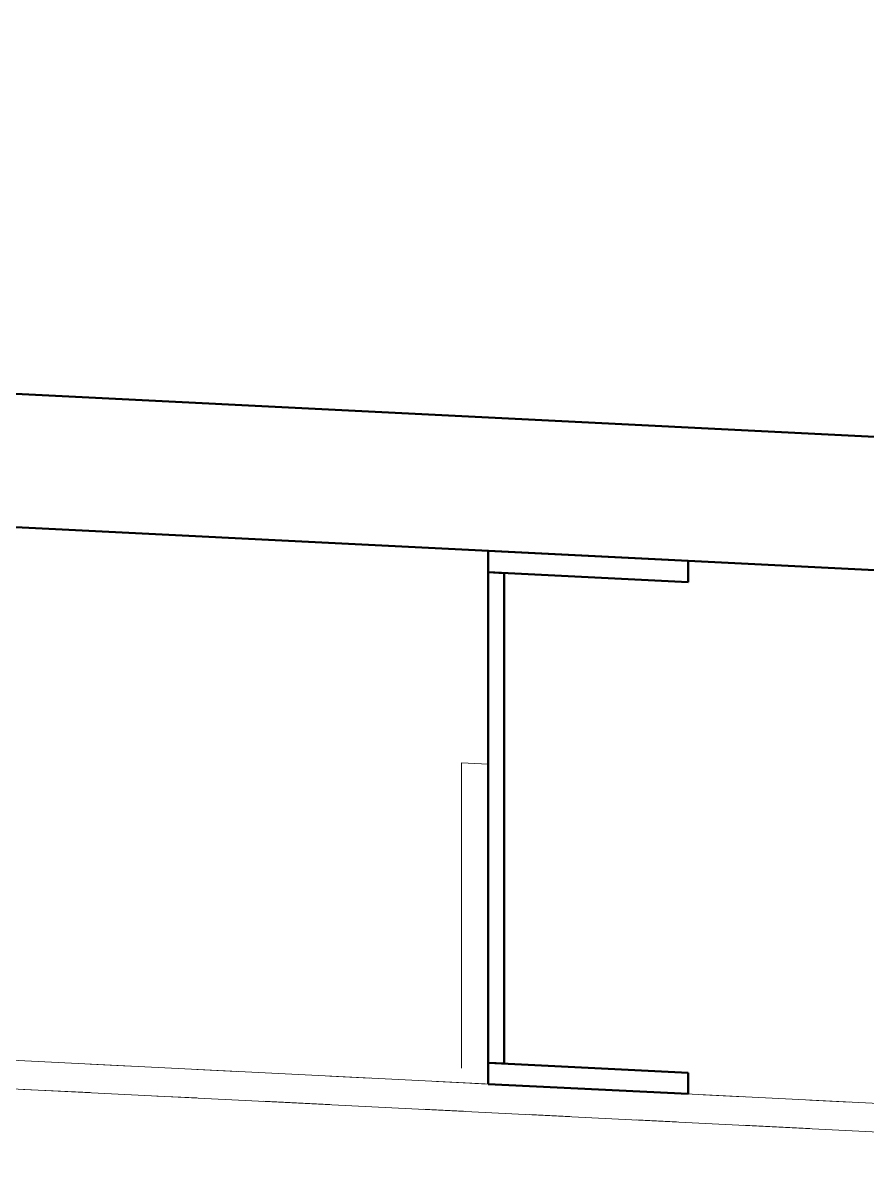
# Model space of a CAD drawing. Header units: metres. Extents: x 10 to 831, y 10 to 584.
# Drawn here: x 419.33 to 435.16, y 451.47 to 473 of the extents above; entities that cross this region are included whole.
import ezdxf

# ---------------------------------------------------------------- set-up
doc = ezdxf.new("R2010")
doc.units = ezdxf.units.M
doc.layers.add('CUT', color=7, linetype='Continuous', lineweight=50)
doc.layers.add('VIS', color=8, linetype='Continuous', lineweight=13)

msp = doc.modelspace()

# ---------------------------------------------------------------- linework, layer by layer
at = {"layer": 'CUT'}
for p, q in [((315, 471.252), (450, 464.503)), ((450, 462.003), (315, 468.752)), ((431.8, 462.913), (428.05, 463.1)), ((428.05, 463.1), (428.05, 462.7)), ((431.8, 462.513), (431.8, 462.913)), ((428.35, 462.685), (428.05, 462.7)), ((428.05, 462.7), (428.05, 453.5)), ((428.05, 462.7), (431.8, 462.513)), ((428.35, 453.485), (428.35, 462.685)), ((431.8, 453.312), (428.05, 453.5)), ((428.05, 453.5), (428.05, 453.1)), ((428.05, 453.5), (428.35, 453.485)), ((431.8, 452.913), (431.8, 453.312)), ((428.05, 453.1), (431.8, 452.913))]:
    msp.add_line(p, q, dxfattribs=at)
at = {"layer": 'VIS'}
for p, q in [((30, 473.002), (450, 452.002)), ((450, 451.467), (30, 472.467)), ((315, 471.252), (450, 464.503)), ((450, 462.003), (315, 468.752)), ((420.539, 465.976), (415.287, 466.238)), ((415.537, 466.226), (420.789, 465.963)), ((419.975, 466.004), (417.01, 466.152)), ((417.412, 466.132), (420.659, 465.97)), ((417.662, 466.12), (419.388, 466.033)), ((421.817, 465.911), (417.749, 466.115)), ((420.049, 466), (417.81, 466.112)), ((418.051, 466.1), (419.66, 466.019)), ((418.721, 466.067), (419.803, 466.012)), ((418.776, 466.063), (419.44, 466.031)), ((419.013, 466.052), (419.758, 466.014)), ((419.12, 466.046), (419.731, 466.016)), ((419.159, 466.045), (419.906, 466.007)), ((419.435, 466.031), (419.214, 466.042)), ((419.465, 466.029), (419.215, 466.042)), ((419.216, 466.041), (419.443, 466.031)), ((419.292, 466.038), (419.542, 466.025)), ((419.331, 466.036), (420.08, 465.998)), ((419.334, 466.036), (419.584, 466.024)), ((419.346, 466.035), (419.595, 466.023)), ((419.35, 466.035), (420.258, 465.99)), ((419.381, 466.034), (419.631, 466.021)), ((419.631, 466.021), (419.381, 466.034)), ((419.391, 466.033), (419.639, 466.02)), ((419.392, 466.033), (420.141, 465.995)), ((419.657, 466.019), (419.41, 466.032)), ((420.162, 465.995), (419.414, 466.032)), ((419.425, 466.031), (420.655, 465.97)), ((419.44, 466.031), (419.684, 466.019)), ((419.465, 466.029), (419.714, 466.017)), ((419.7, 466.018), (419.465, 466.029)), ((419.527, 466.026), (421.004, 465.952)), ((419.79, 466.013), (419.594, 466.023)), ((419.61, 466.022), (420.145, 465.995)), ((419.677, 466.019), (419.919, 466.006)), ((419.687, 466.018), (419.911, 466.007)), ((419.996, 466.002), (419.747, 466.015)), ((420.005, 466.002), (419.76, 466.014)), ((420.012, 466.002), (419.773, 466.014)), ((420.032, 466.001), (419.782, 466.014)), ((419.797, 466.012), (420.047, 466)), ((419.817, 466.012), (420.056, 466)), ((419.832, 466.011), (420.075, 465.999)), ((420.143, 465.995), (419.896, 466.007)), ((419.899, 466.007), (420.468, 465.979)), ((419.972, 466.004), (420.219, 465.991)), ((420.239, 465.99), (419.99, 466.003)), ((419.993, 466.003), (420.234, 465.991)), ((420.248, 465.99), (419.998, 466.002)), ((421.117, 465.947), (420.042, 466)), ((420.076, 465.998), (420.326, 465.986)), ((420.326, 465.986), (420.079, 465.998)), ((420.315, 465.986), (420.095, 465.998)), ((420.378, 465.984), (420.128, 465.996)), ((420.402, 465.983), (420.202, 465.992)), ((420.213, 465.992), (420.393, 465.983)), ((420.274, 465.989), (420.469, 465.979)), ((420.334, 465.986), (420.584, 465.974)), ((420.342, 465.986), (420.546, 465.975)), ((421.03, 465.951), (420.357, 465.985)), ((420.613, 465.972), (420.369, 465.984)), ((420.373, 465.984), (420.622, 465.971)), ((420.575, 465.974), (420.378, 465.984)), ((420.38, 465.984), (420.63, 465.971)), ((420.648, 465.97), (420.401, 465.983)), ((420.422, 465.981), (420.672, 465.969)), ((420.478, 465.978), (420.727, 465.966)), ((420.732, 465.966), (420.488, 465.978)), ((420.772, 465.964), (420.524, 465.976)), ((420.545, 465.976), (421.208, 465.942)), ((420.579, 465.974), (420.806, 465.962)), ((420.891, 465.958), (420.64, 465.971)), ((420.644, 465.971), (421.392, 465.933)), ((420.644, 465.971), (420.885, 465.958)), ((420.652, 465.97), (420.901, 465.957)), ((420.653, 465.97), (421.401, 465.933)), ((420.665, 465.97), (421.288, 465.938)), ((420.681, 465.969), (421.217, 465.942)), ((420.691, 465.968), (420.938, 465.956)), ((420.985, 465.953), (420.739, 465.966)), ((420.998, 465.952), (420.748, 465.965)), ((422.03, 465.901), (420.781, 465.964)), ((420.786, 465.963), (421.958, 465.904)), ((420.83, 465.961), (421.08, 465.949)), ((421.556, 465.924), (420.857, 465.959)), ((421.107, 465.947), (420.872, 465.959)), ((420.875, 465.959), (421.616, 465.922)), ((421.128, 465.946), (420.878, 465.958)), ((421.128, 465.946), (420.882, 465.958)), ((423.618, 465.822), (420.883, 465.958)), ((420.884, 465.958), (421.966, 465.904)), ((420.96, 465.954), (421.208, 465.942)), ((421.237, 465.941), (420.988, 465.953)), ((420.999, 465.952), (422.24, 465.89)), ((421.037, 465.951), (421.606, 465.922)), ((421.314, 465.937), (421.067, 465.949)), ((421.298, 465.938), (421.079, 465.949)), ((421.103, 465.947), (421.352, 465.935)), ((421.387, 465.933), (421.14, 465.945)), ((422.374, 465.884), (421.148, 465.945)), ((421.159, 465.944), (421.362, 465.935)), ((421.36, 465.935), (421.163, 465.944)), ((421.166, 465.944), (422.075, 465.899)), ((421.18, 465.944), (421.416, 465.932)), ((421.481, 465.928), (421.232, 465.941)), ((421.257, 465.94), (421.497, 465.928)), ((421.258, 465.94), (421.508, 465.927)), ((421.288, 465.938), (422.015, 465.902)), ((421.297, 465.938), (421.547, 465.925)), ((421.334, 465.936), (421.584, 465.923)), ((421.335, 465.936), (421.584, 465.923)), ((421.38, 465.933), (421.629, 465.921)), ((421.39, 465.933), (421.64, 465.921)), ((421.638, 465.921), (421.391, 465.933)), ((421.636, 465.921), (421.416, 465.932)), ((421.421, 465.932), (422.171, 465.894)), ((421.488, 465.928), (421.715, 465.917)), ((421.744, 465.916), (421.495, 465.928)), ((421.572, 465.924), (421.821, 465.911)), ((421.608, 465.922), (423.335, 465.836)), ((421.61, 465.922), (421.852, 465.91)), ((421.919, 465.906), (421.68, 465.918)), ((423.477, 465.829), (421.728, 465.916)), ((421.752, 465.915), (422.288, 465.888)), ((422.957, 465.855), (421.776, 465.913)), ((421.788, 465.913), (422.53, 465.876)), ((421.792, 465.913), (422.042, 465.9)), ((422.069, 465.899), (421.826, 465.911)), ((421.828, 465.911), (422.078, 465.899)), ((421.83, 465.911), (422.08, 465.899)), ((422.115, 465.897), (421.868, 465.909)), ((421.872, 465.909), (422.121, 465.896)), ((421.886, 465.908), (422.131, 465.896)), ((421.948, 465.905), (422.689, 465.868)), ((422.145, 465.895), (421.949, 465.905)), ((422.193, 465.893), (421.95, 465.905)), ((422.262, 465.889), (422.014, 465.902)), ((422.391, 465.883), (422.141, 465.896)), ((422.148, 465.895), (422.895, 465.857)), ((422.377, 465.883), (422.153, 465.895)), ((422.175, 465.894), (422.745, 465.865)), ((422.963, 465.855), (422.213, 465.892)), ((422.476, 465.879), (422.227, 465.891)), ((422.495, 465.878), (422.245, 465.89)), ((422.513, 465.877), (422.279, 465.889)), ((422.539, 465.875), (422.289, 465.888)), ((422.517, 465.876), (422.297, 465.888)), ((422.313, 465.887), (422.977, 465.853)), ((422.334, 465.886), (422.583, 465.874)), ((422.375, 465.883), (422.599, 465.873)), ((422.377, 465.883), (423.607, 465.822)), ((422.379, 465.883), (422.628, 465.871)), ((422.587, 465.873), (422.379, 465.883)), ((422.628, 465.871), (422.381, 465.883)), ((422.381, 465.883), (422.585, 465.873)), ((423.156, 465.844), (422.408, 465.882)), ((422.464, 465.88), (423.213, 465.842)), ((422.741, 465.865), (422.492, 465.878)), ((422.539, 465.875), (422.789, 465.863)), ((422.578, 465.874), (422.819, 465.861)), ((423.267, 465.839), (422.622, 465.871)), ((422.878, 465.858), (422.628, 465.871)), ((422.698, 465.868), (423.419, 465.832)), ((422.93, 465.856), (422.734, 465.866)), ((422.792, 465.863), (423.043, 465.851)), ((422.797, 465.863), (423.047, 465.85)), ((422.827, 465.861), (423.076, 465.849)), ((422.851, 465.86), (423.077, 465.849)), ((422.853, 465.86), (423.595, 465.823)), ((423.101, 465.848), (422.855, 465.86)), ((422.888, 465.858), (423.139, 465.846)), ((422.902, 465.857), (424.378, 465.784)), ((422.919, 465.856), (423.169, 465.844)), ((423.654, 465.82), (422.923, 465.856)), ((423.005, 465.852), (423.2, 465.842)), ((423.048, 465.85), (424.129, 465.796)), ((423.068, 465.849), (423.317, 465.837)), ((424.933, 465.756), (423.101, 465.848)), ((423.108, 465.847), (424.717, 465.767)), ((423.156, 465.844), (423.363, 465.835)), ((423.398, 465.832), (423.178, 465.843)), ((423.181, 465.843), (423.359, 465.835)), ((423.197, 465.842), (423.401, 465.832)), ((423.471, 465.829), (423.222, 465.841)), ((423.228, 465.841), (423.47, 465.829)), ((423.526, 465.826), (423.283, 465.839)), ((426.541, 465.675), (423.29, 465.838)), ((423.314, 465.837), (423.883, 465.808)), ((423.327, 465.836), (423.577, 465.823)), ((423.33, 465.836), (423.58, 465.823)), ((423.333, 465.836), (423.583, 465.823)), ((423.346, 465.835), (423.892, 465.808)), ((423.355, 465.835), (423.599, 465.822)), ((423.371, 465.834), (423.62, 465.822)), ((423.618, 465.822), (423.371, 465.834)), ((423.624, 465.822), (423.374, 465.834)), ((423.378, 465.834), (423.628, 465.821)), ((423.405, 465.832), (426.652, 465.67)), ((423.43, 465.831), (423.678, 465.818)), ((423.454, 465.83), (423.635, 465.821)), ((423.731, 465.816), (423.481, 465.829)), ((423.481, 465.829), (424.226, 465.791)), ((423.487, 465.828), (424.735, 465.765)), ((424.173, 465.794), (423.5, 465.827)), ((423.752, 465.815), (423.503, 465.827)), ((423.786, 465.813), (423.54, 465.826)), ((423.54, 465.826), (426.791, 465.663)), ((423.544, 465.826), (423.786, 465.813)), ((424.303, 465.788), (423.588, 465.823)), ((423.599, 465.822), (424.301, 465.788)), ((423.634, 465.821), (424.88, 465.759)), ((423.642, 465.821), (424.39, 465.783)), ((424.815, 465.761), (423.651, 465.82)), ((423.921, 465.807), (423.686, 465.818)), ((423.994, 465.803), (423.744, 465.815)), ((423.759, 465.815), (424.51, 465.777)), ((423.759, 465.815), (423.986, 465.803)), ((424.008, 465.802), (423.808, 465.812)), ((424.108, 465.797), (423.911, 465.807)), ((423.972, 465.804), (424.221, 465.792)), ((424.258, 465.789), (424.066, 465.799)), ((424.082, 465.798), (424.745, 465.765)), ((424.34, 465.786), (424.094, 465.798)), ((424.139, 465.795), (424.86, 465.76)), ((424.14, 465.795), (424.389, 465.783)), ((424.413, 465.782), (424.168, 465.794)), ((424.175, 465.794), (424.37, 465.784)), ((424.252, 465.79), (424.43, 465.781)), ((424.319, 465.787), (424.567, 465.774)), ((424.333, 465.786), (424.583, 465.774)), ((424.333, 465.786), (424.578, 465.774)), ((424.377, 465.784), (424.627, 465.771)), ((424.628, 465.771), (424.385, 465.784)), ((424.387, 465.783), (425.137, 465.745)), ((424.418, 465.781), (424.667, 465.769)), ((424.419, 465.781), (424.666, 465.769)), ((424.42, 465.781), (424.624, 465.772)), ((424.452, 465.78), (425.021, 465.752)), ((424.727, 465.766), (424.478, 465.779)), ((424.72, 465.767), (424.5, 465.778)), ((424.511, 465.777), (424.752, 465.765)), ((424.564, 465.774), (424.813, 465.762)), ((424.807, 465.762), (424.587, 465.773)), ((424.891, 465.758), (424.641, 465.77)), ((424.683, 465.769), (424.925, 465.756)), ((424.893, 465.758), (424.697, 465.768)), ((424.713, 465.767), (425.938, 465.706)), ((424.983, 465.754), (424.739, 465.765)), ((424.993, 465.753), (424.743, 465.765)), ((426.816, 465.661), (424.764, 465.764)), ((425.847, 465.71), (424.772, 465.764)), ((424.829, 465.761), (425.079, 465.748)), ((424.831, 465.761), (425.573, 465.724)), ((425.077, 465.748), (424.869, 465.759)), ((425.234, 465.741), (424.985, 465.753)), ((425.241, 465.74), (424.993, 465.753)), ((425.122, 465.747), (425.349, 465.735)), ((425.379, 465.734), (425.129, 465.746)), ((425.137, 465.745), (425.884, 465.708)), ((425.393, 465.733), (425.148, 465.745)), ((425.163, 465.745), (425.708, 465.717)), ((425.211, 465.742), (426.292, 465.688)), ((425.231, 465.741), (425.854, 465.71)), ((425.236, 465.74), (425.44, 465.731)), ((425.293, 465.738), (425.543, 465.726)), ((425.969, 465.704), (425.296, 465.738)), ((425.567, 465.724), (425.32, 465.736)), ((425.323, 465.736), (425.502, 465.727)), ((425.328, 465.736), (426.558, 465.674)), ((425.332, 465.736), (425.582, 465.724)), ((425.345, 465.735), (425.54, 465.726)), ((425.369, 465.734), (425.619, 465.721)), ((425.377, 465.734), (425.626, 465.721)), ((425.6, 465.722), (425.38, 465.734)), ((425.407, 465.732), (425.654, 465.72)), ((425.408, 465.732), (426.071, 465.699)), ((425.417, 465.731), (426.166, 465.694)), ((425.467, 465.729), (426.708, 465.667)), ((425.725, 465.716), (425.476, 465.728)), ((425.478, 465.728), (425.719, 465.716)), ((425.678, 465.719), (425.482, 465.728)), ((426.21, 465.692), (425.495, 465.727)), ((425.511, 465.727), (425.736, 465.716)), ((425.591, 465.723), (426.16, 465.694)), ((425.635, 465.721), (425.884, 465.708)), ((425.962, 465.704), (425.712, 465.717)), ((425.801, 465.712), (426.046, 465.7)), ((425.811, 465.712), (426.06, 465.7)), ((425.829, 465.711), (426.079, 465.699)), ((426.089, 465.698), (425.845, 465.71)), ((426.093, 465.698), (425.846, 465.71)), ((426.119, 465.697), (425.87, 465.709)), ((425.886, 465.708), (426.635, 465.671)), ((426.15, 465.695), (425.901, 465.707)), ((425.942, 465.706), (427.113, 465.647)), ((425.962, 465.704), (426.211, 465.692)), ((425.975, 465.704), (426.155, 465.694)), ((426.231, 465.691), (425.983, 465.703)), ((426.259, 465.69), (426.011, 465.702)), ((426.031, 465.701), (426.258, 465.69)), ((426.048, 465.7), (427.281, 465.639)), ((426.06, 465.7), (426.309, 465.687)), ((426.06, 465.7), (426.301, 465.688)), ((426.089, 465.698), (426.317, 465.686)), ((426.321, 465.686), (426.114, 465.697)), ((426.137, 465.695), (426.865, 465.659)), ((426.141, 465.695), (426.389, 465.683)), ((426.44, 465.68), (426.196, 465.692)), ((426.492, 465.678), (426.242, 465.691)), ((426.509, 465.677), (426.259, 465.69)), ((426.463, 465.68), (426.267, 465.689)), ((426.276, 465.688), (427.752, 465.615)), ((426.293, 465.688), (426.543, 465.675)), ((426.553, 465.675), (426.307, 465.687)), ((426.332, 465.686), (426.582, 465.673)), ((426.394, 465.683), (426.573, 465.674)), ((426.395, 465.683), (427.137, 465.646)), ((426.445, 465.68), (426.686, 465.668)), ((426.459, 465.68), (426.663, 465.669)), ((426.731, 465.666), (426.483, 465.678)), ((427.275, 465.639), (426.539, 465.675)), ((426.632, 465.671), (427.379, 465.634)), ((426.695, 465.668), (426.876, 465.659)), ((426.922, 465.656), (426.702, 465.668)), ((426.955, 465.654), (426.706, 465.667)), ((426.729, 465.666), (427.298, 465.638)), ((426.993, 465.653), (426.744, 465.666)), ((426.809, 465.662), (427.057, 465.649)), ((426.829, 465.661), (427.578, 465.624)), ((427.083, 465.649), (426.836, 465.66)), ((426.868, 465.659), (427.118, 465.646)), ((426.906, 465.657), (427.101, 465.647)), ((426.914, 465.657), (427.165, 465.644)), ((426.94, 465.655), (427.167, 465.644)), ((426.979, 465.654), (427.524, 465.626)), ((427.292, 465.638), (427.046, 465.65)), ((427.248, 465.64), (427.052, 465.65)), ((427.057, 465.649), (427.805, 465.612)), ((427.316, 465.637), (427.092, 465.648)), ((427.122, 465.646), (428.367, 465.584)), ((427.129, 465.646), (427.378, 465.634)), ((427.391, 465.633), (427.142, 465.646)), ((427.176, 465.644), (427.839, 465.611)), ((427.232, 465.641), (428.469, 465.579)), ((427.261, 465.639), (427.511, 465.627)), ((427.275, 465.639), (427.479, 465.629)), ((427.293, 465.638), (427.543, 465.625)), ((427.54, 465.625), (427.293, 465.638)), ((427.303, 465.638), (427.551, 465.625)), ((427.55, 465.625), (427.306, 465.637)), ((427.332, 465.636), (427.582, 465.624)), ((427.998, 465.603), (427.353, 465.635)), ((427.566, 465.624), (427.358, 465.635)), ((427.374, 465.634), (428.456, 465.579)), ((428.075, 465.599), (427.376, 465.634)), ((428.117, 465.596), (427.402, 465.632)), ((427.411, 465.632), (427.653, 465.62)), ((427.613, 465.622), (427.413, 465.632)), ((427.465, 465.629), (427.715, 465.616)), ((427.465, 465.629), (427.644, 465.62)), ((427.501, 465.627), (427.742, 465.615)), ((427.803, 465.612), (427.583, 465.624)), ((427.88, 465.608), (427.63, 465.621)), ((427.951, 465.605), (427.702, 465.618)), ((427.703, 465.618), (428.425, 465.581)), ((427.705, 465.618), (429.314, 465.537)), ((427.722, 465.616), (427.93, 465.606)), ((429.474, 465.529), (427.724, 465.616)), ((427.991, 465.603), (427.741, 465.615)), ((428.007, 465.602), (427.758, 465.615)), ((427.797, 465.612), (428.047, 465.6)), ((428.074, 465.599), (427.827, 465.611)), ((428.033, 465.601), (427.837, 465.611)), ((427.867, 465.609), (428.437, 465.581)), ((427.874, 465.609), (428.125, 465.596)), ((427.877, 465.608), (428.125, 465.596)), ((427.885, 465.608), (428.134, 465.596)), ((427.949, 465.605), (428.694, 465.568)), ((428.219, 465.591), (427.969, 465.604)), ((428.221, 465.591), (427.972, 465.604)), ((427.979, 465.604), (429.227, 465.541)), ((429.817, 465.511), (427.986, 465.603)), ((428.076, 465.598), (428.272, 465.589)), ((428.077, 465.598), (428.32, 465.587)), ((428.082, 465.598), (428.331, 465.586)), ((428.091, 465.598), (428.702, 465.567)), ((428.315, 465.587), (428.096, 465.598)), ((428.127, 465.596), (428.375, 465.584)), ((428.2, 465.592), (428.424, 465.582)), ((428.415, 465.582), (428.214, 465.592)), ((428.248, 465.59), (428.493, 465.578)), ((428.526, 465.576), (428.279, 465.589)), ((428.28, 465.589), (429.509, 465.527)), ((428.303, 465.587), (428.53, 465.576)), ((428.329, 465.586), (428.578, 465.573)), ((428.615, 465.572), (428.365, 465.584)), ((428.367, 465.584), (428.617, 465.572)), ((428.378, 465.584), (428.62, 465.572)), ((428.413, 465.582), (428.662, 465.57)), ((428.471, 465.579), (428.656, 465.57)), ((428.725, 465.567), (428.475, 465.578)), ((428.73, 465.566), (428.483, 465.578)), ((428.537, 465.576), (428.716, 465.567)), ((428.553, 465.575), (429.301, 465.538)), ((428.822, 465.562), (428.577, 465.573)), ((428.811, 465.562), (428.603, 465.572)), ((428.618, 465.572), (428.866, 465.559)), ((428.624, 465.572), (428.873, 465.559)), ((428.668, 465.569), (439.628, 465.021)), ((428.96, 465.555), (428.711, 465.567)), ((428.99, 465.553), (428.74, 465.565)), ((428.754, 465.565), (429.926, 465.506)), ((429.011, 465.552), (428.767, 465.564)), ((428.787, 465.563), (429.034, 465.551)), ((428.794, 465.563), (429.54, 465.525)), ((428.796, 465.562), (429.341, 465.536)), ((429.064, 465.55), (428.817, 465.562)), ((428.831, 465.561), (429.082, 465.548)), ((429.08, 465.548), (428.846, 465.56)), ((428.866, 465.559), (429.113, 465.547)), ((428.873, 465.559), (429.124, 465.547)), ((429.112, 465.547), (428.888, 465.558)), ((429.124, 465.547), (428.904, 465.558)), ((428.942, 465.556), (429.183, 465.543)), ((428.945, 465.556), (429.608, 465.522)), ((428.96, 465.555), (429.71, 465.517)), ((429.215, 465.542), (428.966, 465.554)), ((429.006, 465.552), (429.575, 465.524)), ((429.442, 465.53), (429.192, 465.543)), ((429.211, 465.542), (429.438, 465.53)), ((429.216, 465.542), (429.396, 465.533)), ((429.232, 465.541), (429.469, 465.529)), ((429.246, 465.54), (429.441, 465.53)), ((429.506, 465.527), (429.256, 465.539)), ((429.512, 465.527), (429.266, 465.539)), ((430.024, 465.502), (429.309, 465.537)), ((429.314, 465.537), (429.518, 465.526)), ((429.345, 465.536), (429.587, 465.523)), ((429.383, 465.534), (429.633, 465.521)), ((429.643, 465.52), (429.394, 465.533)), ((429.411, 465.532), (430.161, 465.495)), ((429.722, 465.517), (429.472, 465.529)), ((430.578, 465.474), (429.503, 465.528)), ((429.532, 465.526), (430.26, 465.49)), ((429.538, 465.525), (430.62, 465.471)), ((429.802, 465.512), (429.557, 465.524)), ((429.577, 465.524), (429.826, 465.511)), ((429.608, 465.522), (429.786, 465.513)), ((429.621, 465.522), (429.87, 465.509)), ((429.892, 465.508), (429.641, 465.52)), ((429.65, 465.52), (431.127, 465.446)), ((429.716, 465.517), (429.961, 465.505)), ((429.762, 465.514), (430.512, 465.477)), ((430.005, 465.502), (429.785, 465.513)), ((433.543, 465.326), (429.792, 465.513)), ((429.793, 465.513), (430.043, 465.5)), ((429.797, 465.512), (430.421, 465.481)), ((429.996, 465.503), (429.8, 465.512)), ((430.054, 465.5), (429.806, 465.512)), ((430.995, 465.453), (429.812, 465.512)), ((429.828, 465.511), (430.078, 465.498)), ((429.831, 465.511), (430.081, 465.498)), ((430.056, 465.5), (429.848, 465.51)), ((430.112, 465.497), (429.863, 465.51)), ((429.873, 465.509), (430.123, 465.497)), ((429.899, 465.507), (432.146, 465.395)), ((429.935, 465.506), (430.68, 465.469)), ((429.995, 465.503), (431.721, 465.416)), ((430.245, 465.49), (429.999, 465.503)), ((430.043, 465.5), (433.793, 465.313)), ((430.048, 465.5), (430.797, 465.463)), ((430.324, 465.486), (430.081, 465.498)), ((430.112, 465.497), (431.855, 465.409)), ((430.118, 465.497), (430.367, 465.484)), ((430.129, 465.496), (430.741, 465.466)), ((430.38, 465.483), (430.131, 465.496)), ((430.145, 465.495), (430.714, 465.467)), ((430.441, 465.481), (430.192, 465.493)), ((430.204, 465.493), (430.39, 465.483)), ((430.472, 465.479), (430.229, 465.491)), ((430.489, 465.478), (430.239, 465.49)), ((430.491, 465.478), (430.241, 465.49)), ((430.488, 465.478), (430.253, 465.49)), ((430.286, 465.488), (430.535, 465.476)), ((430.311, 465.487), (430.553, 465.475)), ((430.326, 465.486), (430.576, 465.474)), ((430.348, 465.485), (430.596, 465.472)), ((430.384, 465.483), (430.624, 465.471)), ((430.574, 465.474), (430.802, 465.463)), ((430.781, 465.463), (430.585, 465.474)), ((430.612, 465.472), (431.158, 465.445)), ((431.333, 465.436), (430.635, 465.471)), ((430.886, 465.458), (430.666, 465.469)), ((430.68, 465.469), (430.858, 465.459)), ((430.909, 465.457), (430.684, 465.469)), ((430.695, 465.468), (430.939, 465.456)), ((430.713, 465.467), (431.376, 465.433)), ((431.005, 465.452), (430.755, 465.464)), ((430.765, 465.464), (431.013, 465.452)), ((430.793, 465.463), (431.043, 465.45)), ((430.798, 465.463), (431.048, 465.45)), ((430.807, 465.462), (431.002, 465.452)), ((430.828, 465.461), (431.078, 465.449)), ((430.831, 465.461), (431.081, 465.449)), ((431.111, 465.447), (430.861, 465.459)), ((430.872, 465.459), (431.122, 465.447)), ((430.888, 465.458), (431.112, 465.447)), ((430.91, 465.457), (431.159, 465.445)), ((430.95, 465.455), (431.136, 465.446)), ((431.202, 465.442), (430.955, 465.455)), ((430.959, 465.455), (431.209, 465.442)), ((431.218, 465.442), (430.968, 465.454)), ((431.096, 465.447), (431.344, 465.436)), ((431.116, 465.447), (431.365, 465.435)), ((431.441, 465.43), (431.192, 465.443)), ((431.231, 465.441), (432.461, 465.38)), ((431.283, 465.438), (431.853, 465.41)), ((431.337, 465.436), (431.583, 465.423)), ((431.353, 465.435), (431.557, 465.424)), ((431.567, 465.424), (431.37, 465.434)), ((431.381, 465.433), (431.631, 465.421)), ((433.157, 465.345), (431.441, 465.43)), ((431.473, 465.429), (431.715, 465.416)), ((431.483, 465.428), (431.71, 465.417)), ((431.78, 465.413), (431.538, 465.425)), ((431.544, 465.425), (431.794, 465.413)), ((431.567, 465.424), (432.738, 465.365)), ((434.57, 465.274), (431.605, 465.422)), ((431.895, 465.408), (431.66, 465.419)), ((431.933, 465.406), (431.69, 465.418)), ((431.932, 465.406), (431.693, 465.418)), ((431.695, 465.418), (431.882, 465.409)), ((431.701, 465.418), (432.783, 465.363)), ((431.75, 465.415), (431.929, 465.406)), ((431.95, 465.405), (431.758, 465.415)), ((431.762, 465.415), (432.004, 465.402)), ((432.021, 465.402), (431.82, 465.411)), ((431.825, 465.411), (432.075, 465.399)), ((431.825, 465.411), (432.065, 465.399)), ((431.827, 465.411), (432.577, 465.374)), ((431.83, 465.411), (432.08, 465.399)), ((431.864, 465.409), (432.115, 465.397)), ((431.872, 465.409), (432.121, 465.397)), ((432.215, 465.392), (431.966, 465.404)), ((431.977, 465.404), (432.173, 465.394)), ((432.207, 465.392), (431.987, 465.403)), ((432.251, 465.39), (432.006, 465.402)), ((432.021, 465.402), (432.249, 465.39)), ((432.704, 465.368), (432.031, 465.401)), ((432.728, 465.366), (432.084, 465.399)), ((432.392, 465.383), (432.142, 465.395)), ((432.351, 465.385), (432.155, 465.394)), ((432.163, 465.394), (432.408, 465.382)), ((432.168, 465.394), (432.78, 465.363)), ((432.43, 465.381), (432.181, 465.394)), ((432.441, 465.38), (432.191, 465.393)), ((432.459, 465.38), (432.209, 465.392)), ((432.276, 465.389), (432.524, 465.376)), ((432.529, 465.376), (432.282, 465.389)), ((432.289, 465.388), (432.911, 465.357)), ((432.298, 465.388), (432.548, 465.375)), ((432.302, 465.388), (434.37, 465.284)), ((432.324, 465.387), (432.572, 465.374)), ((432.545, 465.375), (432.337, 465.385)), ((432.608, 465.372), (432.358, 465.385)), ((432.637, 465.37), (432.388, 465.383)), ((432.408, 465.382), (432.658, 465.37)), ((432.417, 465.381), (433.162, 465.345)), ((432.421, 465.381), (432.99, 465.353)), ((432.429, 465.381), (433.337, 465.336)), ((432.441, 465.38), (432.627, 465.371)), ((432.707, 465.367), (432.457, 465.38)), ((432.457, 465.38), (432.637, 465.37)), ((432.482, 465.379), (433.144, 465.346)), ((432.61, 465.372), (432.859, 465.36)), ((432.822, 465.361), (432.622, 465.371)), ((432.881, 465.359), (432.631, 465.371)), ((432.907, 465.357), (432.664, 465.37)), ((432.965, 465.354), (432.718, 465.367)), ((432.728, 465.366), (432.971, 465.354)), ((432.987, 465.353), (432.737, 465.365)), ((432.989, 465.353), (432.74, 465.365)), ((432.744, 465.365), (432.991, 465.353)), ((432.764, 465.365), (433.014, 465.352)), ((436.044, 465.201), (432.814, 465.362)), ((432.821, 465.361), (433, 465.353)), ((432.83, 465.361), (433.08, 465.349)), ((436.151, 465.195), (432.858, 465.36)), ((433.088, 465.348), (432.868, 465.359)), ((434.701, 465.267), (432.869, 465.359)), ((432.88, 465.359), (433.13, 465.346)), ((432.928, 465.356), (433.17, 465.344)), ((433.136, 465.346), (432.94, 465.356)), ((433.198, 465.342), (432.952, 465.355)), ((433.23, 465.341), (432.985, 465.353)), ((433.238, 465.341), (432.994, 465.353)), ((433.025, 465.351), (434.501, 465.278)), ((433.041, 465.351), (433.289, 465.338)), ((433.066, 465.349), (433.315, 465.337)), ((433.302, 465.337), (433.068, 465.349)), ((433.108, 465.347), (433.357, 465.334)), ((433.148, 465.345), (433.343, 465.336)), ((433.171, 465.344), (433.913, 465.307)), ((433.425, 465.331), (433.177, 465.344)), ((433.186, 465.343), (433.373, 465.334)), ((433.44, 465.331), (433.19, 465.343)), ((433.266, 465.339), (433.506, 465.327)), ((433.519, 465.327), (433.272, 465.339)), ((433.294, 465.338), (433.544, 465.326)), ((433.313, 465.337), (434.054, 465.3)), ((433.326, 465.336), (433.575, 465.323)), ((433.327, 465.336), (433.577, 465.323)), ((433.364, 465.334), (433.613, 465.322)), ((433.392, 465.333), (433.596, 465.322)), ((433.407, 465.332), (434.156, 465.294)), ((433.674, 465.319), (433.427, 465.331)), ((433.703, 465.317), (433.454, 465.33)), ((433.468, 465.329), (434.716, 465.266)), ((433.56, 465.325), (434.129, 465.296)), ((433.573, 465.324), (433.821, 465.312)), ((433.576, 465.323), (434.248, 465.29)), ((433.599, 465.322), (434.845, 465.26)), ((433.839, 465.31), (433.6, 465.322)), ((433.632, 465.321), (433.876, 465.308)), ((433.892, 465.308), (433.642, 465.32)), ((433.695, 465.317), (433.937, 465.306)), ((433.951, 465.305), (433.704, 465.317)), ((435.47, 465.229), (433.721, 465.317)), ((433.754, 465.315), (433.981, 465.303)), ((433.767, 465.314), (434.016, 465.301)), ((433.798, 465.312), (434.048, 465.3)), ((433.808, 465.312), (434.471, 465.279)), ((434.5, 465.278), (433.827, 465.311)), ((433.83, 465.311), (434.08, 465.298)), ((433.864, 465.309), (434.946, 465.255)), ((433.893, 465.308), (434.072, 465.299)), ((434.593, 465.273), (433.894, 465.308)), ((433.909, 465.307), (435.082, 465.249)), ((433.932, 465.306), (434.119, 465.297)), ((434.21, 465.292), (433.965, 465.304)), ((434.105, 465.297), (434.354, 465.285)), ((434.368, 465.284), (434.125, 465.297)), ((434.421, 465.281), (434.171, 465.294)), ((434.182, 465.293), (435.412, 465.232)), ((434.41, 465.282), (434.19, 465.293)), ((434.208, 465.292), (434.819, 465.261)), ((434.228, 465.291), (434.969, 465.254)), ((435.309, 465.237), (434.233, 465.291)), ((434.486, 465.278), (434.237, 465.291)), ((434.246, 465.29), (435.153, 465.245)), ((434.51, 465.277), (434.262, 465.289)), ((434.294, 465.288), (434.544, 465.275)), ((434.369, 465.284), (434.619, 465.272)), ((434.378, 465.284), (434.628, 465.271)), ((434.378, 465.284), (434.562, 465.274)), ((434.382, 465.284), (435.11, 465.247)), ((434.403, 465.283), (435.147, 465.245)), ((434.434, 465.281), (436.161, 465.195)), ((434.453, 465.28), (434.702, 465.267)), ((434.708, 465.267), (434.459, 465.279)), ((434.709, 465.267), (434.474, 465.279)), ((434.536, 465.275), (434.786, 465.263)), ((434.61, 465.272), (434.855, 465.26)), ((434.662, 465.269), (434.904, 465.258)), ((434.663, 465.269), (434.89, 465.258)), ((434.678, 465.269), (434.864, 465.26)), ((434.937, 465.255), (434.691, 465.268)), ((434.698, 465.267), (435.268, 465.239)), ((434.707, 465.267), (434.947, 465.255)), ((434.779, 465.264), (434.987, 465.253)), ((434.795, 465.262), (435.042, 465.25)), ((434.825, 465.261), (435.075, 465.249)), ((434.827, 465.261), (435.077, 465.249)), ((434.829, 465.261), (435.079, 465.249)), ((435.103, 465.248), (434.853, 465.26)), ((434.862, 465.26), (435.612, 465.222)), ((435.099, 465.248), (434.903, 465.258)), ((434.905, 465.258), (435.155, 465.245)), ((434.964, 465.255), (435.142, 465.245)), ((435.291, 465.238), (435.071, 465.249)), ((435.101, 465.248), (435.849, 465.21)), ((435.331, 465.236), (435.112, 465.247)), ((435.382, 465.233), (435.132, 465.246)), ((418.536, 463.576), (419.611, 463.522)), ((419.38, 463.534), (418.677, 463.568)), ((419.527, 463.526), (418.895, 463.558)), ((419.563, 463.524), (418.961, 463.554)), ((418.987, 463.553), (419.737, 463.515)), ((419.41, 463.532), (419.16, 463.544)), ((419.425, 463.531), (419.179, 463.543)), ((419.337, 463.536), (419.584, 463.524)), ((419.586, 463.523), (419.37, 463.534)), ((419.397, 463.533), (419.594, 463.523)), ((419.657, 463.519), (419.408, 463.532)), ((419.701, 463.517), (419.473, 463.529)), ((419.499, 463.528), (419.749, 463.515)), ((419.601, 463.523), (419.801, 463.512)), ((419.631, 463.521), (419.88, 463.509)), ((419.649, 463.52), (419.896, 463.507)), ((419.681, 463.519), (420.401, 463.483)), ((419.697, 463.517), (419.946, 463.505)), ((420.964, 463.455), (419.714, 463.517)), ((420.644, 463.471), (419.728, 463.516)), ((419.935, 463.505), (419.731, 463.516)), ((419.758, 463.514), (420.002, 463.503)), ((419.771, 463.514), (420.01, 463.502)), ((419.869, 463.509), (420.091, 463.498)), ((419.875, 463.509), (420.535, 463.476)), ((420.052, 463.5), (419.875, 463.509)), ((419.878, 463.509), (420.128, 463.496)), ((420.545, 463.475), (419.882, 463.509)), ((419.883, 463.509), (420.133, 463.496)), ((419.941, 463.505), (420.691, 463.468)), ((420.147, 463.495), (419.956, 463.505)), ((419.964, 463.505), (421.214, 463.442)), ((420.012, 463.502), (420.727, 463.466)), ((420.132, 463.496), (420.806, 463.462)), ((421.141, 463.446), (420.183, 463.494)), ((420.183, 463.494), (420.378, 463.483)), ((420.248, 463.49), (420.498, 463.477)), ((420.326, 463.486), (420.573, 463.474)), ((420.498, 463.477), (420.748, 463.465)), ((420.824, 463.462), (420.574, 463.474)), ((420.629, 463.471), (421.378, 463.433)), ((420.648, 463.47), (420.875, 463.458)), ((420.649, 463.47), (420.878, 463.458)), ((420.649, 463.47), (420.86, 463.459)), ((420.732, 463.466), (421.462, 463.429)), ((420.999, 463.452), (420.751, 463.465)), ((420.757, 463.464), (420.978, 463.454)), ((425.54, 463.226), (420.789, 463.463)), ((420.857, 463.459), (421.088, 463.448)), ((420.883, 463.458), (421.133, 463.446)), ((421.151, 463.445), (420.903, 463.457)), ((421.159, 463.445), (420.954, 463.455)), ((420.967, 463.454), (421.556, 463.424)), ((421.039, 463.45), (425.791, 463.213)), ((421.066, 463.449), (421.302, 463.438)), ((422.296, 463.388), (421.103, 463.447)), ((421.117, 463.447), (422.192, 463.393)), ((421.128, 463.446), (421.375, 463.433)), ((421.194, 463.443), (421.442, 463.43)), ((421.196, 463.442), (421.416, 463.432)), ((421.245, 463.44), (421.495, 463.428)), ((422.101, 463.398), (421.362, 463.435)), ((421.378, 463.433), (421.628, 463.421)), ((421.441, 463.43), (421.691, 463.418)), ((421.675, 463.418), (421.484, 463.428)), ((421.486, 463.428), (422.235, 463.391)), ((421.724, 463.416), (421.49, 463.428)), ((421.75, 463.415), (421.533, 463.426)), ((421.538, 463.425), (422.787, 463.363)), ((421.6, 463.423), (421.84, 463.41)), ((421.677, 463.418), (423.916, 463.307)), ((421.974, 463.404), (421.77, 463.414)), ((421.809, 463.412), (422.056, 463.399)), ((422.041, 463.401), (421.821, 463.411)), ((421.883, 463.409), (424.089, 463.298)), ((422.477, 463.379), (421.927, 463.406)), ((421.928, 463.406), (422.153, 463.395)), ((421.997, 463.402), (422.247, 463.39)), ((422.03, 463.401), (422.28, 463.389)), ((422.077, 463.399), (422.297, 463.388)), ((422.115, 463.397), (422.361, 463.385)), ((422.126, 463.396), (422.376, 463.384)), ((422.377, 463.384), (422.131, 463.396)), ((422.145, 463.395), (422.341, 463.385)), ((422.16, 463.394), (422.399, 463.382)), ((422.37, 463.384), (422.169, 463.394)), ((422.193, 463.393), (422.436, 463.38)), ((423.323, 463.337), (422.269, 463.389)), ((422.335, 463.385), (422.968, 463.354)), ((422.598, 463.373), (422.349, 463.385)), ((422.379, 463.384), (422.628, 463.371)), ((422.383, 463.384), (422.633, 463.371)), ((422.391, 463.383), (422.641, 463.37)), ((422.396, 463.382), (422.635, 463.371)), ((422.44, 463.38), (422.69, 463.368)), ((422.463, 463.38), (422.689, 463.368)), ((422.823, 463.361), (422.574, 463.374)), ((422.587, 463.373), (422.794, 463.363)), ((422.823, 463.361), (422.599, 463.373)), ((422.623, 463.371), (426.849, 463.16)), ((422.658, 463.37), (422.907, 463.357)), ((422.895, 463.357), (422.667, 463.369)), ((422.919, 463.356), (422.7, 463.368)), ((422.702, 463.368), (422.933, 463.356)), ((422.712, 463.367), (426.132, 463.196)), ((423.962, 463.305), (422.713, 463.367)), ((422.741, 463.365), (422.99, 463.353)), ((422.798, 463.362), (423.045, 463.35)), ((422.876, 463.358), (423.126, 463.346)), ((422.93, 463.356), (423.127, 463.346)), ((422.963, 463.354), (424.713, 463.267)), ((422.977, 463.354), (424.226, 463.291)), ((423.197, 463.342), (422.993, 463.353)), ((422.996, 463.353), (423.247, 463.34)), ((423.029, 463.351), (429.272, 463.039)), ((423.04, 463.351), (423.28, 463.339)), ((423.33, 463.336), (423.08, 463.348)), ((423.101, 463.348), (423.348, 463.335)), ((423.188, 463.343), (423.438, 463.331)), ((423.481, 463.328), (423.233, 463.341)), ((423.827, 463.311), (423.252, 463.34)), ((423.267, 463.339), (424.342, 463.286)), ((423.275, 463.339), (423.949, 463.305)), ((423.383, 463.334), (423.634, 463.321)), ((423.398, 463.332), (423.618, 463.322)), ((423.639, 463.321), (423.418, 463.332)), ((423.44, 463.331), (423.69, 463.318)), ((423.512, 463.327), (423.761, 463.314)), ((423.582, 463.323), (423.796, 463.312)), ((423.624, 463.322), (423.873, 463.309)), ((423.654, 463.32), (423.897, 463.308)), ((423.913, 463.307), (423.696, 463.317)), ((423.716, 463.317), (423.911, 463.307)), ((423.738, 463.315), (423.988, 463.303)), ((423.786, 463.313), (424.528, 463.276)), ((424.013, 463.302), (423.809, 463.312)), ((424.536, 463.275), (423.833, 463.311)), ((423.862, 463.309), (424.083, 463.298)), ((423.879, 463.308), (424.129, 463.296)), ((423.911, 463.307), (426.014, 463.202)), ((423.984, 463.303), (424.733, 463.266)), ((423.996, 463.303), (424.245, 463.29)), ((424.087, 463.298), (424.334, 463.286)), ((424.678, 463.269), (424.127, 463.296)), ((424.348, 463.285), (424.157, 463.294)), ((424.279, 463.288), (424.5, 463.278)), ((424.303, 463.288), (425.018, 463.252)), ((424.383, 463.284), (424.633, 463.271)), ((424.44, 463.28), (424.69, 463.268)), ((424.442, 463.28), (424.653, 463.27)), ((424.479, 463.279), (424.72, 463.266)), ((424.5, 463.278), (424.697, 463.267)), ((424.566, 463.274), (424.741, 463.266)), ((424.823, 463.261), (424.573, 463.274)), ((424.829, 463.261), (424.579, 463.274)), ((424.622, 463.272), (424.871, 463.259)), ((424.685, 463.268), (424.934, 463.256)), ((424.731, 463.266), (424.958, 463.255)), ((424.749, 463.265), (424.971, 463.254)), ((424.879, 463.259), (425.129, 463.246)), ((425.577, 463.224), (424.976, 463.253)), ((425.009, 463.252), (425.239, 463.24)), ((425.01, 463.252), (425.26, 463.24)), ((425.236, 463.24), (425.032, 463.251)), ((425.072, 463.249), (425.745, 463.215)), ((425.074, 463.249), (425.32, 463.236)), ((425.328, 463.236), (425.082, 463.249)), ((425.115, 463.247), (425.358, 463.235)), ((425.403, 463.232), (425.154, 463.245)), ((425.408, 463.232), (425.187, 463.243)), ((425.467, 463.229), (425.218, 463.241)), ((425.27, 463.239), (425.517, 463.226)), ((425.286, 463.238), (425.482, 463.228)), ((426.048, 463.2), (425.309, 463.237)), ((425.384, 463.233), (425.634, 463.221)), ((426.089, 463.198), (425.405, 463.232)), ((425.495, 463.228), (425.744, 463.216)), ((425.6, 463.222), (425.821, 463.212)), ((425.636, 463.221), (425.858, 463.21)), ((426.698, 463.168), (425.643, 463.221)), ((425.876, 463.209), (425.685, 463.219)), ((426.088, 463.198), (425.838, 463.211)), ((425.847, 463.21), (426.492, 463.178)), ((426.052, 463.2), (425.848, 463.21)), ((426.077, 463.199), (425.86, 463.21)), ((426.073, 463.199), (425.896, 463.207)), ((425.919, 463.207), (426.159, 463.195)), ((425.94, 463.205), (426.189, 463.193)), ((426.51, 463.177), (425.96, 463.205)), ((425.983, 463.204), (426.732, 463.166)), ((426.07, 463.199), (426.659, 463.169)), ((426.119, 463.197), (426.369, 463.184)), ((426.128, 463.196), (426.761, 463.165)), ((426.182, 463.193), (426.93, 463.156)), ((426.445, 463.18), (426.203, 463.192)), ((426.21, 463.192), (426.925, 463.156)), ((427.461, 463.13), (426.211, 463.192)), ((426.231, 463.191), (426.481, 463.178)), ((426.259, 463.19), (427, 463.152)), ((426.319, 463.187), (426.494, 463.178)), ((426.895, 463.158), (426.32, 463.187)), ((426.379, 463.183), (426.63, 463.171)), ((426.384, 463.183), (426.634, 463.171)), ((426.462, 463.179), (427.711, 463.117)), ((426.482, 463.178), (426.702, 463.168)), ((426.494, 463.178), (426.744, 463.165)), ((426.509, 463.177), (426.759, 463.165)), ((426.533, 463.176), (427.282, 463.139)), ((426.574, 463.174), (426.787, 463.163)), ((426.576, 463.173), (426.82, 463.161)), ((426.879, 463.159), (426.645, 463.17)), ((432.043, 462.9), (426.791, 463.163)), ((426.867, 463.159), (427.541, 463.125)), ((426.94, 463.156), (427.189, 463.143)), ((426.955, 463.154), (427.204, 463.143)), ((427.176, 463.144), (426.956, 463.154)), ((426.968, 463.154), (428.8, 463.062)), ((426.999, 463.152), (427.226, 463.141)), ((427.041, 463.151), (432.293, 462.888)), ((427.275, 463.139), (427.071, 463.149)), ((427.118, 463.147), (427.367, 463.134)), ((427.411, 463.132), (427.169, 463.144)), ((427.404, 463.132), (427.212, 463.142)), ((427.229, 463.141), (427.478, 463.129)), ((427.248, 463.14), (427.445, 463.13)), ((427.275, 463.139), (429.481, 463.029)), ((427.315, 463.137), (427.546, 463.125)), ((427.379, 463.134), (427.63, 463.121)), ((427.384, 463.134), (427.634, 463.121)), ((427.442, 463.13), (427.692, 463.118)), ((427.493, 463.128), (428.242, 463.091)), ((427.54, 463.125), (427.786, 463.113)), ((427.55, 463.125), (428.28, 463.089)), ((427.613, 463.122), (427.814, 463.112)), ((427.949, 463.105), (427.701, 463.117)), ((427.742, 463.115), (427.989, 463.103)), ((427.803, 463.112), (428.024, 463.101)), ((427.839, 463.111), (428.078, 463.099)), ((428.091, 463.098), (427.887, 463.108)), ((427.939, 463.106), (428.189, 463.093)), ((427.949, 463.105), (428.199, 463.092)), ((427.998, 463.103), (428.643, 463.07)), ((428.24, 463.091), (428.024, 463.101)), ((428.033, 463.101), (428.23, 463.091)), ((428.28, 463.089), (428.034, 463.101)), ((429.657, 463.019), (428.05, 463.1)), ((428.05, 462.7), (428.05, 463.1)), ((428.05, 463.1), (428.05, 463.1)), ((431.8, 462.913), (428.05, 463.1)), ((428.05, 462.7), (428.05, 463.1)), ((428.071, 463.099), (428.247, 463.09)), ((428.117, 463.096), (428.833, 463.061)), ((428.378, 463.083), (428.136, 463.096)), ((428.343, 463.086), (428.16, 463.095)), ((428.177, 463.094), (428.427, 463.081)), ((428.385, 463.083), (428.184, 463.094)), ((428.236, 463.091), (428.446, 463.08)), ((428.385, 463.083), (428.634, 463.071)), ((428.481, 463.078), (429.23, 463.041)), ((428.526, 463.076), (428.772, 463.064)), ((428.827, 463.061), (428.599, 463.072)), ((428.615, 463.072), (428.864, 463.06)), ((428.663, 463.07), (429.337, 463.036)), ((428.684, 463.069), (428.904, 463.058)), ((428.945, 463.056), (428.723, 463.067)), ((428.725, 463.067), (428.974, 463.054)), ((428.73, 463.066), (429.472, 463.029)), ((428.819, 463.062), (429.014, 463.052)), ((428.88, 463.058), (429.13, 463.046)), ((428.938, 463.056), (429.188, 463.043)), ((428.974, 463.054), (430.723, 462.966)), ((428.992, 463.053), (429.242, 463.041)), ((429.011, 463.052), (429.255, 463.04)), ((430.072, 462.999), (429.018, 463.052)), ((429.345, 463.036), (429.103, 463.048)), ((429.16, 463.044), (429.391, 463.033)), ((430.459, 462.98), (429.21, 463.042)), ((429.268, 463.039), (429.495, 463.028)), ((429.278, 463.038), (429.518, 463.026)), ((429.577, 463.024), (429.327, 463.036)), ((429.385, 463.034), (429.634, 463.021)), ((429.964, 463.005), (429.389, 463.033)), ((429.692, 463.018), (429.457, 463.029)), ((429.46, 463.029), (430.709, 462.967)), ((429.512, 463.027), (429.759, 463.014)), ((429.565, 463.024), (430.226, 462.991)), ((429.603, 463.022), (429.8, 463.013)), ((429.613, 463.022), (429.863, 463.01)), ((429.628, 463.021), (429.851, 463.01)), ((429.673, 463.019), (430.422, 462.981)), ((429.935, 463.005), (429.687, 463.018)), ((429.722, 463.016), (429.971, 463.004)), ((430.488, 462.978), (429.748, 463.015)), ((429.88, 463.009), (430.63, 462.971)), ((430.076, 462.999), (429.885, 463.008)), ((429.922, 463.007), (430.554, 462.975)), ((430.129, 462.996), (429.926, 463.006)), ((429.938, 463.005), (430.188, 462.993)), ((429.992, 463.003), (430.741, 462.966)), ((430.544, 462.976), (429.994, 463.003)), ((430.009, 463.002), (432.974, 462.854)), ((430.024, 463.002), (430.739, 462.966)), ((430.049, 463), (430.286, 462.988)), ((430.311, 462.987), (430.07, 462.999)), ((430.148, 462.995), (431.224, 462.942)), ((430.403, 462.982), (430.187, 462.993)), ((430.213, 462.992), (430.461, 462.98)), ((430.281, 462.988), (430.52, 462.976)), ((430.281, 462.988), (430.511, 462.977)), ((430.385, 462.983), (430.634, 462.971)), ((430.389, 462.983), (430.585, 462.974)), ((430.459, 462.98), (430.684, 462.968)), ((430.472, 462.979), (430.715, 462.966)), ((430.713, 462.967), (430.492, 462.978)), ((430.499, 462.977), (430.745, 462.965)), ((430.516, 462.976), (430.737, 462.966)), ((430.718, 462.966), (430.957, 462.955)), ((430.719, 462.966), (430.968, 462.954)), ((430.886, 462.958), (431.107, 462.947)), ((430.92, 462.957), (433.023, 462.851)), ((430.938, 462.955), (431.688, 462.918)), ((430.98, 462.954), (431.729, 462.916)), ((431.111, 462.947), (431.36, 462.934)), ((431.336, 462.935), (431.112, 462.947)), ((431.173, 462.944), (431.37, 462.934)), ((431.202, 462.942), (431.45, 462.93)), ((431.378, 462.933), (431.628, 462.921)), ((431.38, 462.933), (431.63, 462.921)), ((431.592, 462.923), (431.392, 462.933)), ((431.604, 462.923), (431.413, 462.932)), ((431.467, 462.929), (431.698, 462.918)), ((431.723, 462.916), (431.477, 462.928)), ((431.485, 462.928), (431.731, 462.916)), ((431.49, 462.928), (431.74, 462.915)), ((431.527, 462.926), (432.277, 462.889)), ((431.536, 462.925), (431.763, 462.914)), ((431.669, 462.919), (431.918, 462.907)), ((431.767, 462.914), (431.987, 462.903)), ((432.021, 462.901), (431.793, 462.913)), ((431.8, 462.913), (431.8, 462.913)), ((431.8, 462.513), (431.8, 462.913)), ((432.503, 462.877), (431.801, 462.913)), ((431.807, 462.912), (432.48, 462.879)), ((432.04, 462.9), (431.818, 462.912)), ((431.852, 462.91), (434.091, 462.798)), ((431.932, 462.906), (432.647, 462.87)), ((431.933, 462.906), (432.177, 462.894)), ((432.168, 462.894), (431.965, 462.904)), ((432.029, 462.901), (432.24, 462.89)), ((432.322, 462.887), (432.072, 462.899)), ((433.28, 462.839), (432.086, 462.898)), ((432.157, 462.894), (432.877, 462.859)), ((432.177, 462.894), (434.382, 462.784)), ((432.377, 462.884), (432.193, 462.893)), ((432.215, 462.892), (432.464, 462.88)), ((432.567, 462.874), (432.351, 462.885)), ((432.351, 462.885), (432.548, 462.875)), ((432.38, 462.884), (433.131, 462.846)), ((432.385, 462.883), (435.135, 462.745)), ((432.43, 462.881), (432.679, 462.868)), ((432.437, 462.88), (432.688, 462.868)), ((433.032, 462.851), (432.458, 462.88)), ((432.489, 462.878), (432.74, 462.865)), ((432.75, 462.865), (432.559, 462.875)), ((432.608, 462.872), (432.857, 462.86)), ((432.685, 462.868), (432.933, 462.856)), ((433.458, 462.829), (432.708, 462.867)), ((432.728, 462.866), (433.374, 462.834)), ((433.446, 462.83), (432.814, 462.862)), ((432.878, 462.859), (433.129, 462.846)), ((432.958, 462.855), (433.708, 462.817)), ((433.088, 462.848), (433.308, 462.837)), ((433.136, 462.846), (433.332, 462.836)), ((433.166, 462.844), (433.415, 462.832)), ((433.213, 462.842), (433.462, 462.829)), ((433.312, 462.837), (433.543, 462.826)), ((433.351, 462.835), (433.577, 462.824)), ((433.394, 462.833), (433.637, 462.82)), ((433.437, 462.831), (433.688, 462.818)), ((433.447, 462.83), (433.697, 462.817)), ((433.477, 462.828), (434.227, 462.791)), ((433.808, 462.812), (433.587, 462.823)), ((433.603, 462.822), (434.276, 462.788)), ((433.606, 462.822), (433.856, 462.81)), ((433.674, 462.819), (433.922, 462.807)), ((439.046, 462.55), (433.793, 462.813)), ((433.839, 462.811), (434.553, 462.775)), ((433.881, 462.808), (434.131, 462.796)), ((433.892, 462.808), (434.143, 462.796)), ((433.922, 462.807), (434.118, 462.797)), ((434.182, 462.793), (433.937, 462.805)), ((433.951, 462.805), (434.197, 462.793)), ((433.969, 462.804), (434.19, 462.793)), ((433.988, 462.803), (434.238, 462.791)), ((434.208, 462.792), (434.004, 462.803)), ((434.576, 462.774), (434.026, 462.801)), ((434.044, 462.8), (438.795, 462.562)), ((434.056, 462.799), (438.281, 462.588)), ((434.322, 462.786), (434.072, 462.799)), ((434.077, 462.798), (434.317, 462.786)), ((434.278, 462.788), (434.087, 462.798)), ((434.136, 462.796), (434.347, 462.785)), ((434.403, 462.783), (434.154, 462.795)), ((434.928, 462.756), (434.188, 462.793)), ((434.4, 462.783), (434.199, 462.793)), ((439.385, 462.534), (434.27, 462.789)), ((428.05, 462.7), (428.05, 462.7)), ((428.05, 462.7), (431.8, 462.513)), ((428.35, 462.685), (428.05, 462.7)), ((428.05, 453.5), (428.05, 462.7)), ((428.05, 462.7), (428.05, 462.7)), ((428.35, 462.685), (428.05, 462.7)), ((428.05, 453.5), (428.05, 462.7)), ((431.8, 462.513), (428.05, 462.7)), ((428.35, 462.685), (428.35, 462.685)), ((428.35, 453.485), (428.35, 462.685)), ((428.35, 453.485), (428.35, 462.685)), ((431.8, 462.513), (431.8, 462.712)), ((434.378, 462.784), (434.628, 462.771)), ((434.437, 462.78), (434.687, 462.768)), ((434.73, 462.766), (434.514, 462.777)), ((434.759, 462.764), (434.531, 462.776)), ((434.847, 462.76), (434.613, 462.772)), ((434.707, 462.767), (434.903, 462.758)), ((434.855, 462.76), (435.098, 462.748)), ((434.879, 462.758), (435.954, 462.705)), ((434.881, 462.758), (435.631, 462.721)), ((434.937, 462.755), (435.184, 462.744)), ((434.97, 462.754), (436.219, 462.692)), ((434.988, 462.753), (435.237, 462.74)), ((435.103, 462.748), (435.353, 462.735)), ((436.101, 462.697), (435.142, 462.745)), ((431.8, 462.513), (431.8, 462.513)), ((427.55, 459.125), (428.05, 459.1)), ((427.55, 459.125), (427.55, 453.397)), ((428.05, 459.1), (427.8, 459.112)), ((428.05, 459.1), (428.05, 459.1)), ((428.05, 453.1), (428.05, 459.1)), ((428.05, 453.1), (428.05, 459.1)), ((421.339, 453.436), (420.589, 453.473)), ((423.339, 453.335), (422.588, 453.373)), ((428.05, 453.5), (428.05, 453.5)), ((428.05, 453.5), (428.35, 453.485)), ((431.8, 453.312), (428.05, 453.5)), ((428.05, 453.1), (428.05, 453.5)), ((428.05, 453.5), (428.05, 453.5)), ((431.8, 453.312), (428.05, 453.5)), ((428.05, 453.1), (428.05, 453.5)), ((428.35, 453.485), (428.05, 453.5)), ((428.35, 453.485), (428.35, 453.485)), ((431.8, 453.312), (431.8, 453.312)), ((431.8, 452.913), (431.8, 453.312)), ((425.837, 453.211), (425.087, 453.248)), ((428.336, 453.086), (427.087, 453.148)), ((428.05, 453.1), (427.8, 453.112)), ((428.05, 453.1), (428.05, 453.1)), ((428.05, 453.1), (428.853, 453.06)), ((431.8, 452.913), (428.05, 453.1)), ((428.05, 453.1), (428.05, 453.1)), ((419.34, 453), (420.589, 452.938)), ((430.335, 452.986), (429.586, 453.023)), ((431.8, 452.913), (431.8, 452.913)), ((432.834, 452.861), (432.084, 452.899)), ((421.839, 452.875), (422.588, 452.838)), ((423.838, 452.775), (425.087, 452.713)), ((434.833, 452.761), (434.083, 452.798)), ((426.837, 452.625), (427.587, 452.588)), ((428.836, 452.525), (429.586, 452.488)), ((430.835, 452.425), (431.585, 452.389)), ((432.834, 452.326), (434.083, 452.264))]:
    msp.add_line(p, q, dxfattribs=at)

doc.saveas('drawing.dxf')
